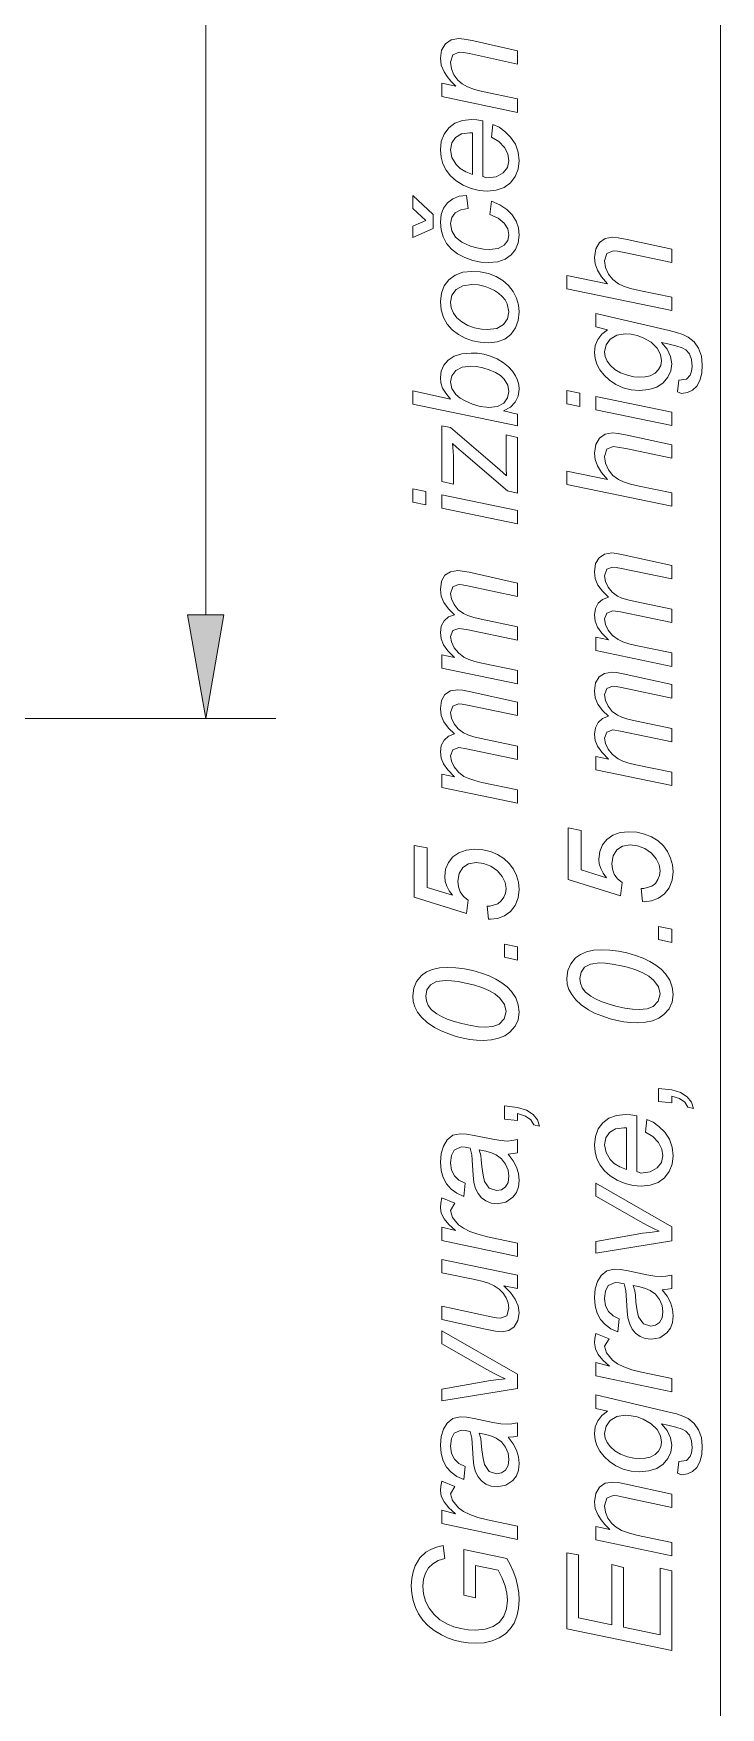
# Model space of a CAD drawing. Extents: x 0 to 297, y 0 to 420.
# Drawn here: x 141.36 to 161, y 316.97 to 364.79 of the extents above; entities that cross this region are included whole.
import ezdxf

# ---------------------------------------------------------------- set-up
doc = ezdxf.new("R2010")
doc.units = 0

msp = doc.modelspace()

# ---------------------------------------------------------------- linework, layer by layer
at = {"lineweight": 13}
for p, q in [((146.288, 348.178), (146.288, 390.269)), ((117.893, 345.223), (148.288, 345.223))]:
    msp.add_line(p, q, dxfattribs=at)
msp.add_lwpolyline([(109.704, 304.215), (161.002, 316.15), (161.002, 383.161)], dxfattribs=at)
for points in [[(155.203, 362.534), (153.036, 362.986), (153.036, 363.367), (153.439, 363.283), (153.297, 363.426), (153.184, 363.561), (153.099, 363.691), (153.021, 363.882), (152.995, 364.078), (153.03, 364.313), (153.138, 364.491), (153.306, 364.603), (153.521, 364.641), (153.676, 364.627), (153.899, 364.584), (155.203, 364.29), (155.203, 363.909), (153.826, 364.21), (153.652, 364.244), (153.53, 364.255), (153.354, 364.18), (153.286, 363.963), (153.309, 363.779), (153.378, 363.609), (153.492, 363.453), (153.613, 363.349), (153.771, 363.26), (153.966, 363.185), (154.198, 363.125), (155.203, 362.915)], [(154.453, 361.824), (154.495, 362.182), (154.67, 362.107), (154.84, 361.987), (155.003, 361.821), (155.137, 361.621), (155.218, 361.397), (155.245, 361.149), (155.217, 360.914), (155.134, 360.701), (154.999, 360.521), (154.813, 360.39), (154.587, 360.311), (154.332, 360.284), (154.1, 360.303), (153.872, 360.358), (153.648, 360.451), (153.446, 360.574), (153.282, 360.718), (153.156, 360.884), (153.066, 361.066), (153.012, 361.258), (152.995, 361.46), (153.021, 361.705), (153.1, 361.915), (153.232, 362.09), (153.41, 362.221), (153.626, 362.299), (153.881, 362.326), (154.04, 362.318), (154.203, 362.295), (154.203, 360.701), (154.319, 360.659), (154.591, 360.695), (154.79, 360.802), (154.912, 360.961), (154.953, 361.151), (154.921, 361.344), (154.824, 361.533), (154.667, 361.699)], [(153.911, 360.759), (153.911, 361.949), (153.833, 361.951), (153.6, 361.917), (153.428, 361.815), (153.322, 361.66), (153.286, 361.466), (153.325, 361.244), (153.442, 361.043), (153.564, 360.927), (153.72, 360.832)], [(152.203, 360.159), (152.786, 359.62), (152.786, 359.212), (152.203, 358.962), (152.203, 359.284), (152.581, 359.441), (152.203, 359.784)], [(154.411, 359.617), (154.453, 359.992), (154.698, 359.888), (154.897, 359.758), (155.05, 359.602), (155.158, 359.425), (155.223, 359.233), (155.245, 359.025), (155.219, 358.807), (155.144, 358.619), (155.018, 358.459), (154.846, 358.339), (154.635, 358.266), (154.383, 358.242), (154.149, 358.258), (153.918, 358.305), (153.69, 358.384), (153.481, 358.492), (153.308, 358.628), (153.172, 358.791), (153.073, 358.976), (153.014, 359.177), (152.995, 359.395), (153.017, 359.614), (153.086, 359.8), (153.2, 359.953), (153.352, 360.068), (153.534, 360.136), (153.745, 360.159), (153.786, 359.784), (153.577, 359.753), (153.419, 359.664), (153.319, 359.528), (153.286, 359.354), (153.321, 359.146), (153.426, 358.967), (153.603, 358.821), (153.852, 358.71), (154.04, 358.659), (154.223, 358.628), (154.401, 358.617), (154.642, 358.647), (154.815, 358.736), (154.918, 358.87), (154.953, 359.031), (154.919, 359.202), (154.819, 359.366), (154.65, 359.509)], [(159.606, 356.871), (156.606, 357.496), (156.606, 357.877), (157.768, 357.635), (157.597, 357.836), (157.483, 358.023), (157.419, 358.205), (157.397, 358.392), (157.433, 358.634), (157.539, 358.815), (157.704, 358.928), (157.913, 358.966), (158.075, 358.949), (158.332, 358.899), (159.606, 358.626), (159.606, 358.246), (158.29, 358.52), (158.057, 358.564), (157.93, 358.579), (157.756, 358.506), (157.689, 358.295), (157.715, 358.101), (157.795, 357.916), (157.92, 357.755), (158.085, 357.633), (158.232, 357.567), (158.43, 357.504), (158.678, 357.445), (159.606, 357.252)], [(154.379, 355.951), (154.136, 355.965), (153.909, 356.01), (153.701, 356.084), (153.509, 356.188), (153.335, 356.322), (153.186, 356.487), (153.08, 356.676), (153.016, 356.889), (152.995, 357.126), (153.022, 357.369), (153.103, 357.578), (153.238, 357.754), (153.419, 357.886), (153.638, 357.966), (153.894, 357.992), (154.136, 357.976), (154.366, 357.926), (154.585, 357.842), (154.781, 357.728), (154.944, 357.586), (155.074, 357.415), (155.169, 357.227), (155.226, 357.033), (155.245, 356.831), (155.218, 356.591), (155.137, 356.374), (155.007, 356.192), (154.833, 356.059), (154.621, 355.978)], [(154.34, 356.326), (154.605, 356.362), (154.797, 356.47), (154.914, 356.633), (154.953, 356.835), (154.906, 357.065), (154.846, 357.175), (154.762, 357.277), (154.659, 357.368), (154.542, 357.444), (154.414, 357.506), (154.276, 357.555), (154.081, 357.602), (153.895, 357.617), (153.638, 357.581), (153.446, 357.472), (153.326, 357.309), (153.286, 357.108), (153.307, 356.945), (153.368, 356.798), (153.468, 356.664), (153.606, 356.545), (153.775, 356.447), (153.97, 356.379), (154.166, 356.339)], [(159.772, 354.549), (159.814, 354.886), (160.028, 354.916), (160.138, 355.024), (160.176, 355.137), (160.189, 355.278), (160.169, 355.476), (160.11, 355.633), (160.011, 355.749), (159.901, 355.81), (159.728, 355.868), (159.493, 355.923), (159.318, 355.96), (159.478, 355.766), (159.574, 355.564), (159.606, 355.354), (159.579, 355.149), (159.498, 354.967), (159.365, 354.81), (159.182, 354.688), (158.954, 354.615), (158.682, 354.591), (158.446, 354.61), (158.223, 354.668), (158.013, 354.764), (157.827, 354.887), (157.673, 355.025), (157.553, 355.177), (157.466, 355.339), (157.414, 355.503), (157.397, 355.671), (157.421, 355.871), (157.491, 356.046), (157.608, 356.198), (157.773, 356.324), (157.439, 356.403), (157.439, 356.787), (159.533, 356.298), (159.747, 356.246), (159.927, 356.184), (160.073, 356.112), (160.245, 355.975), (160.374, 355.793), (160.454, 355.573), (160.481, 355.321), (160.463, 355.081), (160.41, 354.877), (160.322, 354.714), (160.202, 354.599), (160.055, 354.53), (159.889, 354.507)], [(158.653, 354.966), (158.849, 354.976), (158.99, 355.009), (159.129, 355.083), (159.231, 355.184), (159.293, 355.305), (159.314, 355.438), (159.282, 355.621), (159.186, 355.802), (159.023, 355.965), (158.79, 356.095), (158.614, 356.157), (158.444, 356.194), (158.279, 356.206), (158.036, 356.169), (157.849, 356.057), (157.729, 355.891), (157.689, 355.689), (157.707, 355.555), (157.762, 355.426), (157.854, 355.303), (157.983, 355.189), (158.147, 355.092), (158.339, 355.022), (158.521, 354.98)], [(155.203, 353.576), (152.203, 354.201), (152.203, 354.582), (153.279, 354.343), (153.146, 354.509), (153.059, 354.659), (153.011, 354.804), (152.995, 354.955), (153.02, 355.144), (153.095, 355.312), (153.22, 355.457), (153.392, 355.569), (153.61, 355.637), (153.874, 355.659), (154.059, 355.65), (154.234, 355.623), (154.397, 355.579), (154.616, 355.489), (154.796, 355.381), (154.941, 355.261), (155.053, 355.137), (155.137, 355.009), (155.197, 354.879), (155.233, 354.749), (155.245, 354.624), (155.217, 354.427), (155.135, 354.255), (154.995, 354.112), (154.798, 354.005), (155.203, 353.915)], [(154.314, 354.113), (154.38, 354.098), (154.627, 354.131), (154.807, 354.23), (154.916, 354.378), (154.953, 354.559), (154.919, 354.745), (154.817, 354.914), (154.71, 355.016), (154.568, 355.104), (154.393, 355.18), (154.206, 355.238), (154.029, 355.272), (153.862, 355.284), (153.619, 355.252), (153.437, 355.155), (153.324, 355.011), (153.286, 354.836), (153.325, 354.648), (153.44, 354.476), (153.561, 354.373), (153.719, 354.281), (153.914, 354.202), (154.133, 354.135)], [(156.981, 354.131), (156.606, 354.209), (156.606, 354.591), (156.981, 354.512)], [(159.606, 353.584), (157.439, 354.036), (157.439, 354.417), (159.606, 353.966)], [(155.203, 351.659), (154.911, 351.718), (153.587, 352.851), (153.455, 352.968), (153.343, 353.077), (153.363, 352.854), (153.37, 352.705), (153.37, 351.909), (153.036, 351.992), (153.036, 353.576), (153.286, 353.527), (154.552, 352.445), (154.693, 352.322), (154.888, 352.149), (154.874, 352.389), (154.87, 352.539), (154.87, 353.326), (155.203, 353.242)], [(159.606, 351.281), (156.606, 351.906), (156.606, 352.287), (157.768, 352.045), (157.597, 352.246), (157.483, 352.433), (157.419, 352.615), (157.397, 352.802), (157.433, 353.044), (157.539, 353.225), (157.704, 353.338), (157.913, 353.376), (158.075, 353.359), (158.332, 353.309), (159.606, 353.037), (159.606, 352.656), (158.29, 352.93), (158.057, 352.974), (157.93, 352.989), (157.756, 352.916), (157.689, 352.705), (157.715, 352.511), (157.795, 352.326), (157.92, 352.165), (158.085, 352.043), (158.232, 351.977), (158.43, 351.914), (158.678, 351.856), (159.606, 351.662)], [(152.578, 351.324), (152.203, 351.402), (152.203, 351.784), (152.578, 351.706)], [(155.203, 350.777), (153.036, 351.229), (153.036, 351.61), (155.203, 351.159)], [(159.606, 346.709), (157.439, 347.16), (157.439, 347.54), (157.801, 347.466), (157.607, 347.658), (157.484, 347.83), (157.419, 347.997), (157.397, 348.177), (157.424, 348.361), (157.504, 348.511), (157.632, 348.622), (157.802, 348.688), (157.625, 348.855), (157.498, 349.031), (157.422, 349.216), (157.397, 349.411), (157.43, 349.646), (157.528, 349.813), (157.685, 349.914), (157.894, 349.947), (158.025, 349.935), (158.221, 349.898), (159.606, 349.591), (159.606, 349.209), (158.169, 349.507), (158.019, 349.536), (157.918, 349.546), (157.75, 349.481), (157.689, 349.298), (157.714, 349.137), (157.79, 348.974), (157.906, 348.828), (158.055, 348.718), (158.184, 348.66), (158.352, 348.607), (158.559, 348.559), (159.606, 348.341), (159.606, 347.959), (158.139, 348.263), (157.926, 348.296), (157.754, 348.231), (157.689, 348.064), (157.714, 347.908), (157.79, 347.746), (157.91, 347.594), (158.071, 347.474), (158.208, 347.409), (158.379, 347.352), (158.584, 347.303), (159.606, 347.091)], [(155.203, 346.206), (153.036, 346.656), (153.036, 347.037), (153.398, 346.962), (153.205, 347.155), (153.082, 347.326), (153.016, 347.493), (152.995, 347.674), (153.021, 347.857), (153.101, 348.008), (153.229, 348.119), (153.4, 348.184), (153.222, 348.352), (153.095, 348.528), (153.02, 348.713), (152.995, 348.908), (153.027, 349.142), (153.125, 349.31), (153.282, 349.411), (153.491, 349.444), (153.623, 349.432), (153.819, 349.395), (155.203, 349.087), (155.203, 348.706), (153.767, 349.004), (153.616, 349.033), (153.515, 349.042), (153.348, 348.977), (153.286, 348.794), (153.311, 348.634), (153.387, 348.471), (153.504, 348.324), (153.652, 348.215), (153.781, 348.157), (153.949, 348.104), (154.157, 348.055), (155.203, 347.837), (155.203, 347.456), (153.736, 347.76), (153.523, 347.792), (153.352, 347.728), (153.286, 347.561), (153.311, 347.405), (153.387, 347.242), (153.508, 347.091), (153.668, 346.971), (153.805, 346.906), (153.976, 346.848), (154.181, 346.8), (155.203, 346.587)], [(145.767, 348.178), (146.288, 345.223), (146.809, 348.178)], [(159.606, 343.304), (157.439, 343.755), (157.439, 344.136), (157.801, 344.061), (157.607, 344.254), (157.484, 344.425), (157.419, 344.592), (157.397, 344.772), (157.424, 344.956), (157.504, 345.106), (157.632, 345.217), (157.802, 345.283), (157.625, 345.45), (157.498, 345.626), (157.422, 345.811), (157.397, 346.006), (157.43, 346.241), (157.528, 346.408), (157.685, 346.509), (157.894, 346.542), (158.025, 346.53), (158.221, 346.493), (159.606, 346.186), (159.606, 345.804), (158.169, 346.102), (158.019, 346.131), (157.918, 346.141), (157.75, 346.076), (157.689, 345.893), (157.714, 345.732), (157.79, 345.569), (157.906, 345.423), (158.055, 345.313), (158.184, 345.255), (158.352, 345.202), (158.559, 345.154), (159.606, 344.936), (159.606, 344.554), (158.139, 344.858), (157.926, 344.891), (157.754, 344.826), (157.689, 344.659), (157.714, 344.504), (157.79, 344.341), (157.91, 344.189), (158.071, 344.069), (158.208, 344.004), (158.379, 343.947), (158.584, 343.898), (159.606, 343.686)], [(155.203, 342.801), (153.036, 343.251), (153.036, 343.632), (153.398, 343.557), (153.205, 343.75), (153.082, 343.921), (153.016, 344.088), (152.995, 344.269), (153.021, 344.452), (153.101, 344.603), (153.229, 344.714), (153.4, 344.779), (153.222, 344.947), (153.095, 345.123), (153.02, 345.308), (152.995, 345.503), (153.027, 345.737), (153.125, 345.905), (153.282, 346.006), (153.491, 346.039), (153.623, 346.027), (153.819, 345.99), (155.203, 345.682), (155.203, 345.301), (153.767, 345.599), (153.616, 345.628), (153.515, 345.637), (153.348, 345.572), (153.286, 345.389), (153.311, 345.229), (153.387, 345.066), (153.504, 344.92), (153.652, 344.81), (153.781, 344.752), (153.949, 344.699), (154.157, 344.65), (155.203, 344.432), (155.203, 344.051), (153.736, 344.355), (153.523, 344.387), (153.352, 344.323), (153.286, 344.156), (153.311, 344), (153.387, 343.837), (153.508, 343.686), (153.668, 343.566), (153.805, 343.501), (153.976, 343.444), (154.181, 343.395), (155.203, 343.182)], [(158.772, 339.988), (158.731, 340.365), (158.811, 340.361), (159.037, 340.43), (159.138, 340.51), (159.212, 340.616), (159.257, 340.737), (159.272, 340.864), (159.244, 341.037), (159.161, 341.213), (159.025, 341.374), (158.838, 341.501), (158.626, 341.584), (158.416, 341.611), (158.204, 341.574), (158.039, 341.463), (157.933, 341.292), (157.897, 341.074), (157.914, 340.917), (157.965, 340.769), (158.054, 340.637), (158.189, 340.531), (158.147, 340.153), (156.647, 340.622), (156.647, 342.096), (157.022, 342.024), (157.022, 340.896), (157.74, 340.671), (157.645, 340.799), (157.577, 340.931), (157.536, 341.066), (157.522, 341.205), (157.548, 341.419), (157.625, 341.607), (157.753, 341.767), (157.926, 341.889), (158.136, 341.962), (158.385, 341.986), (158.613, 341.97), (158.829, 341.919), (159.033, 341.834), (159.215, 341.72), (159.367, 341.581), (159.488, 341.416), (159.576, 341.234), (159.629, 341.043), (159.647, 340.843), (159.619, 340.599), (159.535, 340.385), (159.401, 340.211), (159.226, 340.086), (159.029, 340.011), (158.831, 339.986)], [(154.37, 339.485), (154.328, 339.862), (154.408, 339.858), (154.635, 339.927), (154.735, 340.007), (154.809, 340.112), (154.854, 340.233), (154.87, 340.361), (154.842, 340.534), (154.759, 340.71), (154.622, 340.871), (154.435, 340.998), (154.223, 341.081), (154.013, 341.108), (153.801, 341.071), (153.636, 340.96), (153.53, 340.789), (153.495, 340.571), (153.511, 340.414), (153.562, 340.266), (153.652, 340.134), (153.786, 340.027), (153.745, 339.65), (152.245, 340.119), (152.245, 341.593), (152.62, 341.521), (152.62, 340.393), (153.337, 340.168), (153.242, 340.296), (153.174, 340.428), (153.133, 340.563), (153.12, 340.701), (153.145, 340.916), (153.222, 341.103), (153.35, 341.263), (153.523, 341.386), (153.734, 341.459), (153.982, 341.483), (154.21, 341.466), (154.426, 341.416), (154.63, 341.331), (154.812, 341.217), (154.964, 341.078), (155.085, 340.913), (155.174, 340.731), (155.227, 340.54), (155.245, 340.339), (155.217, 340.096), (155.132, 339.882), (154.999, 339.707), (154.823, 339.583), (154.626, 339.508), (154.429, 339.483)], [(159.606, 338.816), (159.231, 338.903), (159.231, 339.278), (159.606, 339.197)], [(155.203, 338.313), (154.828, 338.4), (154.828, 338.775), (155.203, 338.694)], [(158.619, 336.528), (158.429, 336.535), (158.238, 336.557), (158.045, 336.592), (157.851, 336.642), (157.608, 336.721), (157.4, 336.806), (157.227, 336.896), (157.019, 337.039), (156.861, 337.186), (156.747, 337.335), (156.667, 337.481), (156.621, 337.634), (156.606, 337.803), (156.634, 338.021), (156.718, 338.213), (156.859, 338.38), (157, 338.481), (157.17, 338.554), (157.367, 338.597), (157.593, 338.611), (157.839, 338.601), (158.084, 338.571), (158.328, 338.521), (158.57, 338.451), (158.788, 338.37), (158.983, 338.276), (159.155, 338.171), (159.304, 338.054), (159.43, 337.925), (159.551, 337.744), (159.623, 337.547), (159.647, 337.334), (159.618, 337.12), (159.53, 336.929), (159.384, 336.762), (159.238, 336.659), (159.061, 336.586), (158.855, 336.543)], [(154.217, 336.025), (154.027, 336.032), (153.835, 336.053), (153.643, 336.089), (153.448, 336.139), (153.206, 336.218), (152.998, 336.303), (152.825, 336.393), (152.616, 336.535), (152.459, 336.683), (152.344, 336.832), (152.265, 336.978), (152.218, 337.131), (152.203, 337.3), (152.231, 337.518), (152.316, 337.71), (152.457, 337.877), (152.598, 337.978), (152.767, 338.05), (152.965, 338.094), (153.191, 338.108), (153.437, 338.098), (153.682, 338.068), (153.925, 338.018), (154.168, 337.948), (154.385, 337.866), (154.58, 337.773), (154.752, 337.667), (154.901, 337.55), (155.027, 337.421), (155.148, 337.241), (155.22, 337.044), (155.245, 336.831), (155.215, 336.616), (155.128, 336.426), (154.982, 336.258), (154.835, 336.156), (154.659, 336.083), (154.453, 336.039)], [(158.673, 336.903), (158.901, 336.926), (159.073, 336.993), (159.222, 337.145), (159.272, 337.356), (159.227, 337.556), (159.092, 337.738), (158.95, 337.854), (158.779, 337.956), (158.578, 338.041), (158.347, 338.111), (158.113, 338.166), (157.902, 338.205), (157.712, 338.229), (157.546, 338.236), (157.288, 338.206), (157.113, 338.115), (157.014, 337.975), (156.981, 337.796), (156.998, 337.657), (157.051, 337.527), (157.146, 337.404), (157.292, 337.287), (157.427, 337.209), (157.592, 337.136), (157.787, 337.068), (158.012, 337.005), (158.268, 336.949), (158.488, 336.914)], [(154.27, 336.4), (154.498, 336.422), (154.67, 336.49), (154.82, 336.642), (154.87, 336.852), (154.824, 337.053), (154.689, 337.234), (154.548, 337.351), (154.376, 337.452), (154.175, 337.538), (153.945, 337.608), (153.711, 337.663), (153.499, 337.702), (153.31, 337.725), (153.143, 337.733), (152.885, 337.703), (152.711, 337.612), (152.611, 337.472), (152.578, 337.292), (152.595, 337.153), (152.648, 337.024), (152.744, 336.901), (152.889, 336.784), (153.024, 336.706), (153.19, 336.632), (153.385, 336.565), (153.61, 336.502), (153.865, 336.445), (154.086, 336.411)], [(159.606, 334.236), (159.231, 334.278), (159.231, 334.653), (159.606, 334.611), (159.859, 334.532), (160.049, 334.414), (160.173, 334.262), (160.231, 334.08), (160.07, 334.115), (159.985, 334.258), (159.83, 334.364), (159.606, 334.434)], [(155.203, 333.733), (154.828, 333.775), (154.828, 334.15), (155.203, 334.108), (155.456, 334.029), (155.646, 333.911), (155.771, 333.759), (155.828, 333.577), (155.667, 333.611), (155.582, 333.755), (155.427, 333.861), (155.203, 333.931)], [(158.856, 333.402), (158.897, 333.76), (159.073, 333.685), (159.242, 333.564), (159.406, 333.399), (159.54, 333.199), (159.62, 332.974), (159.647, 332.726), (159.62, 332.492), (159.537, 332.278), (159.401, 332.099), (159.216, 331.968), (158.99, 331.888), (158.735, 331.861), (158.502, 331.88), (158.274, 331.936), (158.051, 332.029), (157.849, 332.151), (157.685, 332.296), (157.558, 332.462), (157.469, 332.644), (157.415, 332.836), (157.397, 333.037), (157.424, 333.283), (157.503, 333.493), (157.635, 333.667), (157.812, 333.798), (158.029, 333.877), (158.283, 333.903), (158.442, 333.895), (158.606, 333.872), (158.606, 332.278), (158.721, 332.236), (158.994, 332.272), (159.193, 332.379), (159.315, 332.538), (159.356, 332.729), (159.323, 332.921), (159.227, 333.11), (159.07, 333.277)], [(154.934, 332.775), (155.076, 332.586), (155.172, 332.405), (155.226, 332.222), (155.245, 332.025), (155.225, 331.838), (155.166, 331.677), (155.069, 331.542), (154.868, 331.404), (154.618, 331.358), (154.448, 331.378), (154.298, 331.437), (154.172, 331.529), (154.074, 331.647), (154.002, 331.793), (153.954, 331.968), (153.932, 332.17), (153.915, 332.462), (153.89, 332.751), (153.842, 332.945), (153.704, 332.974), (153.591, 332.983), (153.388, 332.891), (153.312, 332.737), (153.286, 332.524), (153.313, 332.318), (153.395, 332.152), (153.526, 332.027), (153.703, 331.941), (153.661, 331.566), (153.463, 331.657), (153.298, 331.777), (153.166, 331.926), (153.071, 332.105), (153.014, 332.312), (152.995, 332.548), (153.016, 332.795), (153.08, 333.006), (153.186, 333.18), (153.349, 333.314), (153.556, 333.358), (153.742, 333.347), (153.956, 333.312), (154.493, 333.202), (154.725, 333.163), (154.91, 333.15), (155.034, 333.16), (155.203, 333.191), (155.203, 332.813), (155.083, 332.79)], [(158.314, 332.336), (158.314, 333.526), (158.236, 333.528), (158.002, 333.494), (157.83, 333.392), (157.724, 333.237), (157.689, 333.043), (157.728, 332.822), (157.845, 332.621), (157.966, 332.504), (158.123, 332.409)], [(154.101, 332.896), (154.148, 332.74), (154.164, 332.619), (154.182, 332.421), (154.214, 332.17), (154.254, 331.998), (154.392, 331.8), (154.602, 331.733), (154.741, 331.76), (154.854, 331.84), (154.928, 331.969), (154.953, 332.143), (154.929, 332.321), (154.857, 332.493), (154.742, 332.642), (154.589, 332.753), (154.459, 332.81), (154.296, 332.857)], [(159.606, 330.296), (157.439, 329.945), (157.439, 330.281), (158.617, 330.489), (158.773, 330.513), (158.983, 330.541), (159.247, 330.573), (159.088, 330.65), (158.914, 330.741), (158.725, 330.845), (157.439, 331.57), (157.439, 331.945), (159.606, 330.703)], [(155.203, 329.852), (153.036, 330.311), (153.036, 330.693), (153.429, 330.589), (153.236, 330.764), (153.101, 330.928), (153.021, 331.09), (152.995, 331.255), (153.005, 331.377), (153.036, 331.525), (153.411, 331.374), (153.286, 331.165), (153.344, 330.967), (153.516, 330.76), (153.653, 330.659), (153.837, 330.568), (154.066, 330.487), (154.34, 330.416), (155.203, 330.234)], [(154.811, 329.017), (155.001, 328.826), (155.136, 328.632), (155.217, 328.437), (155.245, 328.239), (155.209, 328.018), (155.103, 327.845), (154.946, 327.733), (154.758, 327.695), (154.572, 327.714), (154.288, 327.771), (153.036, 328.054), (153.036, 328.435), (154.442, 328.124), (154.598, 328.095), (154.715, 328.085), (154.89, 328.158), (154.953, 328.373), (154.934, 328.523), (154.877, 328.669), (154.789, 328.804), (154.673, 328.919), (154.533, 329.014), (154.37, 329.09), (154.215, 329.137), (153.976, 329.191), (153.036, 329.387), (153.036, 329.769), (155.203, 329.317), (155.203, 328.936)], [(159.337, 328.903), (159.479, 328.715), (159.575, 328.534), (159.629, 328.35), (159.647, 328.154), (159.628, 327.967), (159.569, 327.805), (159.471, 327.67), (159.271, 327.532), (159.021, 327.486), (158.85, 327.506), (158.701, 327.566), (158.575, 327.658), (158.477, 327.775), (158.405, 327.921), (158.356, 328.096), (158.335, 328.298), (158.318, 328.59), (158.292, 328.879), (158.245, 329.074), (158.106, 329.102), (157.994, 329.111), (157.791, 329.02), (157.714, 328.865), (157.689, 328.652), (157.716, 328.446), (157.797, 328.28), (157.929, 328.155), (158.106, 328.07), (158.064, 327.695), (157.865, 327.785), (157.7, 327.905), (157.569, 328.054), (157.474, 328.233), (157.416, 328.44), (157.397, 328.676), (157.418, 328.923), (157.482, 329.134), (157.589, 329.308), (157.752, 329.442), (157.958, 329.486), (158.145, 329.475), (158.359, 329.44), (158.896, 329.33), (159.128, 329.291), (159.313, 329.278), (159.437, 329.288), (159.606, 329.319), (159.606, 328.941), (159.485, 328.918)], [(158.503, 329.024), (158.55, 328.868), (158.567, 328.747), (158.585, 328.549), (158.617, 328.298), (158.656, 328.127), (158.795, 327.928), (159.005, 327.861), (159.144, 327.888), (159.257, 327.968), (159.331, 328.097), (159.356, 328.271), (159.332, 328.45), (159.259, 328.622), (159.145, 328.771), (158.992, 328.881), (158.861, 328.938), (158.699, 328.985)], [(155.203, 326.079), (153.036, 325.727), (153.036, 326.064), (154.214, 326.272), (154.37, 326.296), (154.58, 326.324), (154.844, 326.356), (154.685, 326.433), (154.511, 326.523), (154.323, 326.627), (153.036, 327.352), (153.036, 327.727), (155.203, 326.485)], [(159.606, 325.981), (157.439, 326.439), (157.439, 326.821), (157.831, 326.718), (157.639, 326.892), (157.504, 327.056), (157.424, 327.218), (157.397, 327.383), (157.408, 327.505), (157.439, 327.653), (157.814, 327.503), (157.689, 327.293), (157.746, 327.095), (157.918, 326.888), (158.056, 326.787), (158.239, 326.696), (158.468, 326.615), (158.743, 326.544), (159.606, 326.362)], [(159.772, 323.659), (159.814, 323.996), (160.028, 324.026), (160.138, 324.134), (160.176, 324.247), (160.189, 324.388), (160.169, 324.586), (160.11, 324.743), (160.011, 324.859), (159.901, 324.92), (159.728, 324.978), (159.493, 325.033), (159.318, 325.07), (159.478, 324.876), (159.574, 324.674), (159.606, 324.464), (159.579, 324.259), (159.498, 324.078), (159.365, 323.92), (159.182, 323.798), (158.954, 323.725), (158.682, 323.701), (158.446, 323.72), (158.223, 323.778), (158.013, 323.874), (157.827, 323.997), (157.673, 324.135), (157.553, 324.287), (157.466, 324.449), (157.414, 324.613), (157.397, 324.781), (157.421, 324.981), (157.491, 325.156), (157.608, 325.308), (157.773, 325.434), (157.439, 325.513), (157.439, 325.897), (159.533, 325.408), (159.747, 325.356), (159.927, 325.294), (160.073, 325.222), (160.245, 325.085), (160.374, 324.903), (160.454, 324.683), (160.481, 324.431), (160.463, 324.191), (160.41, 323.987), (160.322, 323.824), (160.202, 323.709), (160.055, 323.64), (159.889, 323.617)], [(154.934, 324.686), (155.076, 324.497), (155.172, 324.316), (155.226, 324.133), (155.245, 323.936), (155.225, 323.749), (155.166, 323.588), (155.069, 323.453), (154.868, 323.315), (154.618, 323.269), (154.448, 323.289), (154.298, 323.348), (154.172, 323.44), (154.074, 323.558), (154.002, 323.704), (153.954, 323.878), (153.932, 324.08), (153.915, 324.372), (153.89, 324.662), (153.842, 324.856), (153.704, 324.885), (153.591, 324.894), (153.388, 324.802), (153.312, 324.648), (153.286, 324.435), (153.313, 324.228), (153.395, 324.063), (153.526, 323.938), (153.703, 323.852), (153.661, 323.477), (153.463, 323.568), (153.298, 323.688), (153.166, 323.837), (153.071, 324.016), (153.014, 324.223), (152.995, 324.458), (153.016, 324.706), (153.08, 324.917), (153.186, 325.091), (153.349, 325.224), (153.556, 325.269), (153.742, 325.257), (153.956, 325.223), (154.493, 325.113), (154.725, 325.074), (154.91, 325.061), (155.034, 325.071), (155.203, 325.102), (155.203, 324.723), (155.083, 324.701)], [(158.653, 324.076), (158.849, 324.086), (158.99, 324.119), (159.129, 324.193), (159.231, 324.294), (159.293, 324.415), (159.314, 324.548), (159.282, 324.731), (159.186, 324.912), (159.023, 325.075), (158.79, 325.205), (158.614, 325.267), (158.444, 325.304), (158.279, 325.316), (158.036, 325.279), (157.849, 325.167), (157.729, 325.001), (157.689, 324.799), (157.707, 324.665), (157.762, 324.536), (157.854, 324.413), (157.983, 324.299), (158.147, 324.202), (158.339, 324.132), (158.521, 324.09)], [(154.101, 324.807), (154.148, 324.651), (154.164, 324.529), (154.182, 324.331), (154.214, 324.081), (154.254, 323.909), (154.392, 323.711), (154.602, 323.644), (154.741, 323.671), (154.854, 323.75), (154.928, 323.879), (154.953, 324.053), (154.929, 324.232), (154.857, 324.404), (154.742, 324.553), (154.589, 324.664), (154.459, 324.72), (154.296, 324.768)], [(155.203, 321.763), (153.036, 322.221), (153.036, 322.604), (153.429, 322.5), (153.236, 322.674), (153.101, 322.839), (153.021, 323.001), (152.995, 323.165), (153.005, 323.288), (153.036, 323.436), (153.411, 323.285), (153.286, 323.076), (153.344, 322.878), (153.516, 322.67), (153.653, 322.569), (153.837, 322.479), (154.066, 322.398), (154.34, 322.327), (155.203, 322.145)], [(159.606, 321.302), (157.439, 321.754), (157.439, 322.136), (157.841, 322.052), (157.699, 322.194), (157.586, 322.33), (157.502, 322.459), (157.423, 322.651), (157.397, 322.846), (157.433, 323.081), (157.541, 323.259), (157.708, 323.372), (157.924, 323.409), (158.078, 323.395), (158.301, 323.352), (159.606, 323.059), (159.606, 322.677), (158.229, 322.979), (158.055, 323.012), (157.932, 323.024), (157.756, 322.948), (157.689, 322.731), (157.712, 322.547), (157.78, 322.377), (157.895, 322.221), (158.016, 322.117), (158.174, 322.028), (158.369, 321.953), (158.6, 321.893), (159.606, 321.684)], [(153.995, 320.1), (153.661, 320.173), (153.661, 321.478), (154.89, 321.221), (154.988, 321.05), (155.073, 320.863), (155.146, 320.661), (155.201, 320.453), (155.234, 320.246), (155.245, 320.042), (155.229, 319.796), (155.182, 319.575), (155.103, 319.381), (154.993, 319.214), (154.852, 319.072), (154.674, 318.954), (154.473, 318.87), (154.248, 318.819), (154, 318.802), (153.789, 318.812), (153.586, 318.84), (153.39, 318.888), (153.202, 318.954), (153.023, 319.04), (152.817, 319.166), (152.64, 319.309), (152.492, 319.466), (152.372, 319.639), (152.28, 319.825), (152.214, 320.022), (152.174, 320.228), (152.161, 320.444), (152.174, 320.649), (152.212, 320.84), (152.275, 321.015), (152.408, 321.239), (152.58, 321.403), (152.72, 321.484), (152.886, 321.549), (153.078, 321.596), (153.12, 321.221), (152.933, 321.163), (152.779, 321.074), (152.656, 320.953), (152.566, 320.805), (152.512, 320.63), (152.495, 320.43), (152.514, 320.213), (152.573, 320.007), (152.67, 319.81), (152.807, 319.63), (152.983, 319.477), (153.2, 319.349), (153.383, 319.274), (153.578, 319.22), (153.785, 319.188), (154.004, 319.177), (154.279, 319.202), (154.505, 319.278), (154.682, 319.405), (154.809, 319.576), (154.886, 319.785), (154.911, 320.033), (154.895, 320.236), (154.846, 320.446), (154.764, 320.664), (154.65, 320.89), (153.995, 321.026)], [(159.606, 318.594), (156.606, 319.219), (156.606, 321.386), (156.939, 321.331), (156.939, 319.531), (157.897, 319.332), (157.897, 321.052), (158.231, 320.969), (158.231, 319.262), (159.272, 319.045), (159.272, 320.946), (159.606, 320.874)]]:
    msp.add_lwpolyline(points, close=True, dxfattribs=at)
msp.add_solid([(145.767, 348.178), (146.288, 345.223), (145.767, 348.178), (146.809, 348.178)], dxfattribs=at)

doc.saveas('drawing.dxf')
